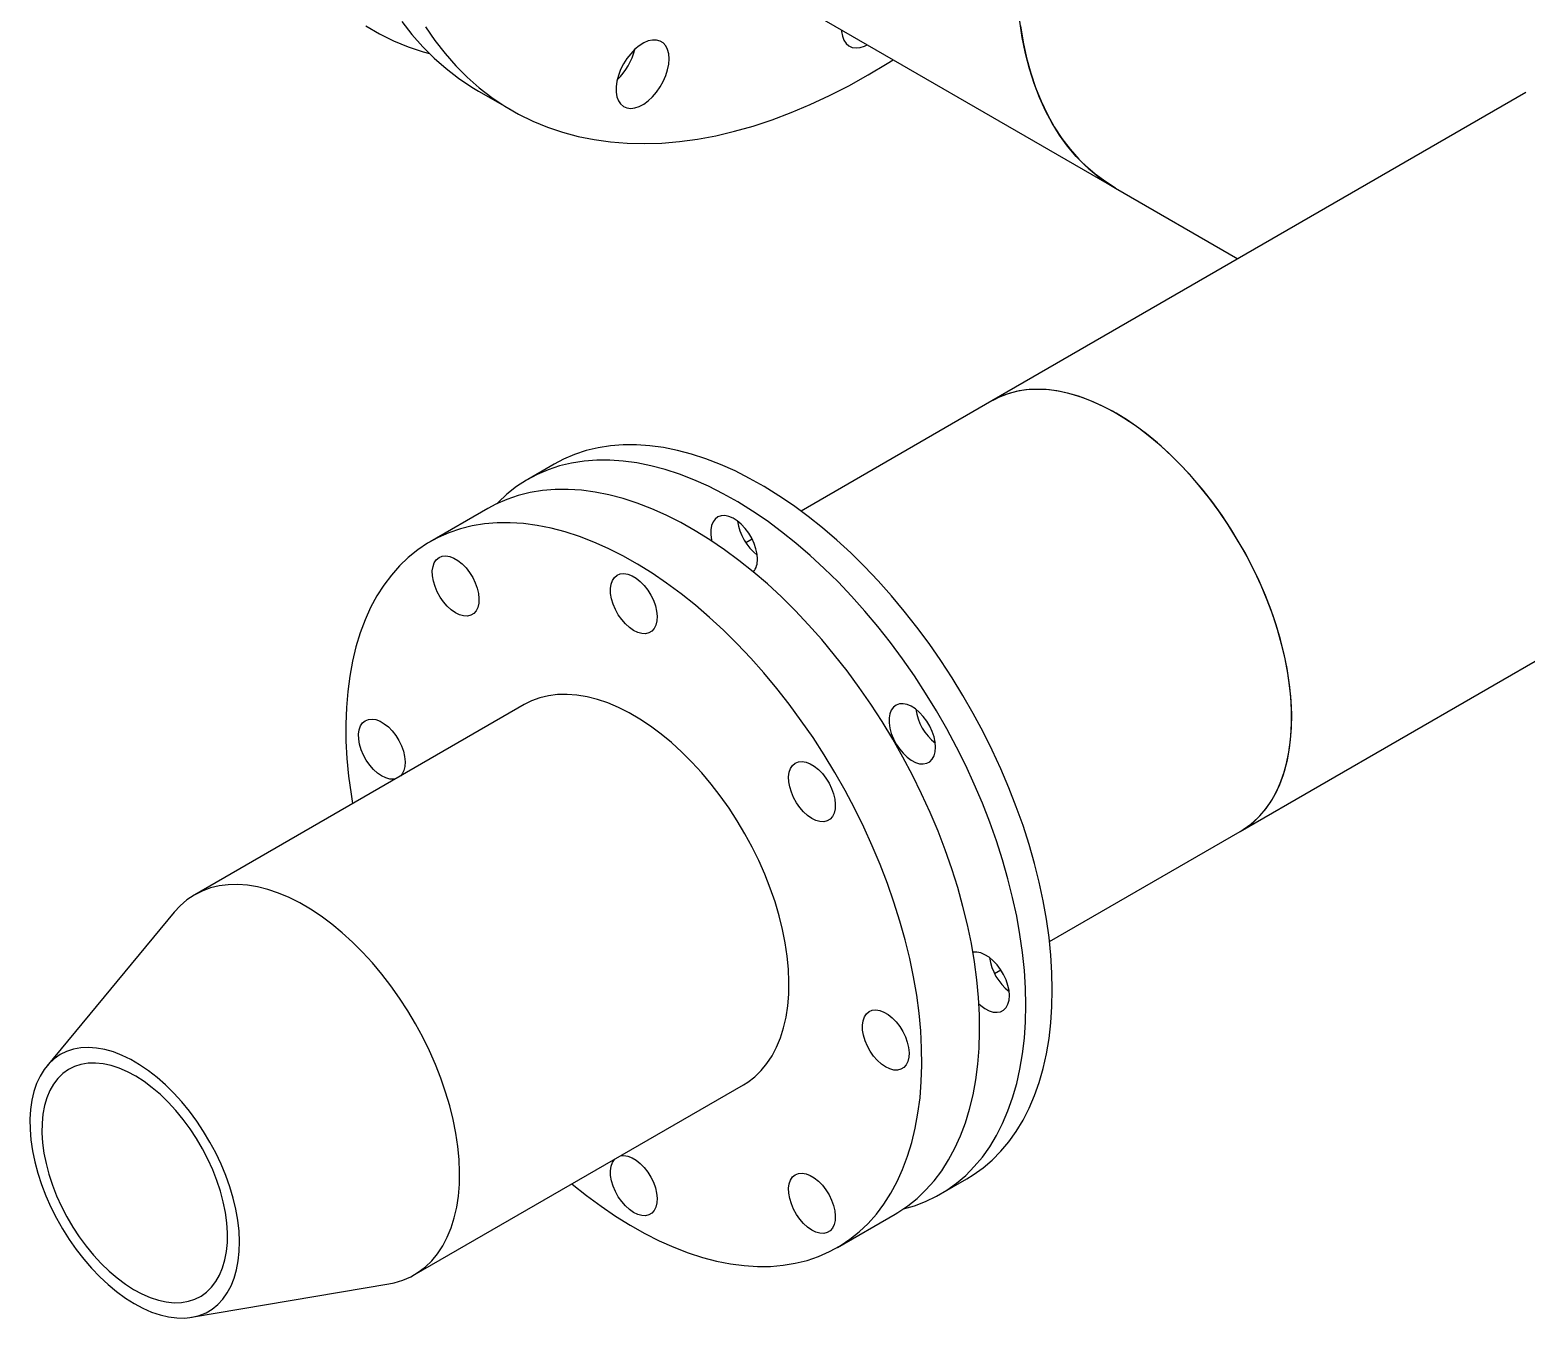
# Model space of a CAD drawing. Header units: inches. Extents: x -375 to 644, y -327 to 278.
# Drawn here: x -237.77 to -217.83, y 96.51 to 113.68 of the extents above; entities that cross this region are included whole.
import ezdxf

# ---------------------------------------------------------------- set-up
doc = ezdxf.new("R2010")
doc.units = ezdxf.units.IN
doc.header["$MEASUREMENT"] = 0

msp = doc.modelspace()

# ---------------------------------------------------------------- linework, layer by layer
at = {"color": 7, "linetype": 'Continuous', "lineweight": 25}
for p, q in [((-230.231, 115.572), (-223.301, 111.572)), ((-231.793, 112.866), (-231.351, 112.611)), ((-217.831, 112.847), (-224.952, 108.736)), ((-223.301, 111.572), (-221.671, 110.63)), ((-224.952, 108.736), (-227.494, 107.268)), ((-230.784, 107.895), (-231.137, 107.691)), ((-231.668, 107.304), (-232.439, 106.859)), ((-221.64, 102.998), (-214.519, 107.109)), ((-228.145, 106.893), (-228.229, 106.844)), ((-231.186, 104.69), (-235.577, 102.155)), ((-224.182, 101.531), (-221.64, 102.998)), ((-235.852, 101.921), (-237.551, 99.869)), ((-224.917, 101.107), (-224.833, 101.155)), ((-232.653, 97.088), (-228.261, 99.623)), ((-225.638, 98.165), (-225.284, 98.369)), ((-227.009, 97.454), (-226.238, 97.899)), ((-235.619, 96.523), (-232.992, 96.968))]:
    msp.add_line(p, q, dxfattribs=at)
at = {"color": 7, "linetype": 'Continuous', "lineweight": 25, "flags": 128}
for points in [[(-223.301, 111.572), (-223.434, 111.655), (-223.572, 111.757), (-223.703, 111.871), (-223.826, 111.996), (-223.941, 112.132), (-224.048, 112.279), (-224.146, 112.437), (-224.235, 112.604), (-224.316, 112.781), (-224.387, 112.968), (-224.449, 113.163), (-224.502, 113.367), (-224.545, 113.579), (-224.579, 113.799), (-224.603, 114.026), (-224.617, 114.259), (-224.622, 114.499), (-224.617, 114.744)], [(-233.298, 113.736), (-233.116, 113.631), (-232.927, 113.538), (-232.732, 113.458), (-232.53, 113.389), (-232.448, 113.366)], [(-232.818, 113.796), (-232.682, 113.622), (-232.538, 113.458), (-232.386, 113.307), (-232.226, 113.166), (-232.059, 113.037), (-231.884, 112.92), (-231.793, 112.866)], [(-232.503, 113.725), (-232.376, 113.541), (-232.24, 113.367), (-232.096, 113.203), (-231.944, 113.051), (-231.784, 112.911), (-231.617, 112.782), (-231.442, 112.665), (-231.26, 112.56), (-231.071, 112.467), (-230.876, 112.386), (-230.674, 112.318), (-230.467, 112.262), (-230.253, 112.219), (-230.035, 112.189), (-229.811, 112.171), (-229.583, 112.166), (-229.35, 112.173), (-229.113, 112.194), (-228.873, 112.227), (-228.629, 112.272), (-228.382, 112.331), (-228.132, 112.401), (-227.881, 112.484), (-227.627, 112.58), (-227.372, 112.687), (-227.116, 112.807), (-226.859, 112.938), (-226.602, 113.081), (-226.345, 113.235), (-226.267, 113.284)], [(-224.571, 113.736), (-224.534, 113.518), (-224.488, 113.308), (-224.433, 113.107), (-224.368, 112.914), (-224.294, 112.73), (-224.211, 112.556), (-224.119, 112.391), (-224.018, 112.236), (-223.909, 112.092), (-223.792, 111.959), (-223.666, 111.837), (-223.533, 111.727), (-223.393, 111.628), (-223.301, 111.572)], [(-229.254, 113.297), (-229.259, 113.363), (-229.274, 113.421), (-229.298, 113.47), (-229.332, 113.508), (-229.374, 113.534), (-229.422, 113.547), (-229.475, 113.547), (-229.533, 113.535), (-229.592, 113.509), (-229.652, 113.471), (-229.711, 113.423), (-229.766, 113.365), (-229.817, 113.299), (-229.862, 113.228), (-229.9, 113.152), (-229.929, 113.075), (-229.949, 112.998), (-229.959, 112.924), (-229.959, 112.854), (-229.949, 112.792), (-229.929, 112.738), (-229.9, 112.695), (-229.862, 112.663), (-229.817, 112.643), (-229.766, 112.636), (-229.711, 112.642), (-229.652, 112.662), (-229.592, 112.693), (-229.533, 112.736), (-229.475, 112.79), (-229.422, 112.852), (-229.374, 112.921), (-229.332, 112.995), (-229.298, 113.072), (-229.274, 113.149), (-229.259, 113.225), (-229.254, 113.297)], [(-226.955, 113.681), (-226.954, 113.659), (-226.944, 113.597), (-226.924, 113.543), (-226.895, 113.5), (-226.857, 113.468), (-226.812, 113.448), (-226.761, 113.441), (-226.705, 113.447), (-226.647, 113.467), (-226.613, 113.483)], [(-221.163, 105.751), (-221.23, 105.947), (-221.305, 106.143), (-221.389, 106.337), (-221.481, 106.529), (-221.581, 106.719), (-221.688, 106.905), (-221.801, 107.087), (-221.921, 107.263), (-222.047, 107.434), (-222.178, 107.598), (-222.313, 107.755), (-222.453, 107.904), (-222.596, 108.044), (-222.742, 108.176), (-222.891, 108.297), (-223.041, 108.409), (-223.192, 108.509), (-223.344, 108.599), (-223.495, 108.677), (-223.646, 108.744), (-223.795, 108.798), (-223.942, 108.84), (-224.087, 108.87), (-224.228, 108.887), (-224.365, 108.891), (-224.498, 108.883), (-224.625, 108.862), (-224.747, 108.828), (-224.863, 108.782), (-224.952, 108.736)], [(-223.296, 108.572), (-223.448, 108.654), (-223.599, 108.724), (-223.748, 108.782), (-223.896, 108.828), (-224.042, 108.862), (-224.184, 108.883), (-224.322, 108.891), (-224.456, 108.887), (-224.586, 108.87), (-224.709, 108.84), (-224.827, 108.798), (-224.939, 108.744), (-224.952, 108.736)], [(-221.64, 102.998), (-221.6, 103.023), (-221.499, 103.095), (-221.406, 103.179), (-221.32, 103.274), (-221.243, 103.38), (-221.174, 103.497), (-221.114, 103.623), (-221.064, 103.759), (-221.023, 103.904), (-220.991, 104.057), (-220.969, 104.218), (-220.957, 104.385), (-220.954, 104.559), (-220.962, 104.738), (-220.979, 104.922), (-221.006, 105.11), (-221.042, 105.301), (-221.088, 105.495), (-221.143, 105.69), (-221.207, 105.885), (-221.28, 106.081), (-221.362, 106.276), (-221.451, 106.469), (-221.549, 106.66), (-221.653, 106.847), (-221.765, 107.03), (-221.883, 107.208), (-222.007, 107.381), (-222.136, 107.547), (-222.27, 107.706), (-222.409, 107.858), (-222.551, 108.001), (-222.696, 108.135), (-222.844, 108.26), (-222.994, 108.375), (-223.145, 108.479), (-223.296, 108.572)], [(-224.145, 100.887), (-224.15, 101.116), (-224.164, 101.349), (-224.189, 101.587), (-224.223, 101.829), (-224.267, 102.074), (-224.32, 102.322), (-224.383, 102.572), (-224.455, 102.824), (-224.536, 103.076), (-224.626, 103.328), (-224.724, 103.58), (-224.831, 103.831), (-224.946, 104.08), (-225.069, 104.326), (-225.199, 104.57), (-225.336, 104.81), (-225.48, 105.045), (-225.631, 105.276), (-225.788, 105.502), (-225.95, 105.721), (-226.118, 105.934), (-226.29, 106.14), (-226.467, 106.338), (-226.648, 106.528), (-226.832, 106.71), (-227.019, 106.882), (-227.209, 107.045), (-227.401, 107.198), (-227.595, 107.341), (-227.79, 107.473), (-227.985, 107.595), (-228.18, 107.705), (-228.375, 107.803), (-228.57, 107.89), (-228.763, 107.964), (-228.954, 108.027), (-229.142, 108.077), (-229.328, 108.114), (-229.511, 108.139), (-229.69, 108.152), (-229.864, 108.151), (-230.034, 108.138), (-230.2, 108.113), (-230.359, 108.074), (-230.513, 108.024), (-230.66, 107.961), (-230.784, 107.895)], [(-224.498, 100.683), (-224.503, 100.911), (-224.518, 101.145), (-224.542, 101.383), (-224.577, 101.625), (-224.62, 101.87), (-224.674, 102.118), (-224.737, 102.368), (-224.808, 102.62), (-224.889, 102.872), (-224.979, 103.124), (-225.078, 103.376), (-225.185, 103.627), (-225.299, 103.876), (-225.422, 104.122), (-225.552, 104.366), (-225.69, 104.606), (-225.834, 104.841), (-225.984, 105.072), (-226.141, 105.298), (-226.303, 105.517), (-226.471, 105.73), (-226.644, 105.936), (-226.82, 106.134), (-227.001, 106.324), (-227.186, 106.505), (-227.373, 106.678), (-227.563, 106.841), (-227.755, 106.994), (-227.948, 107.137), (-228.143, 107.269), (-228.338, 107.391), (-228.534, 107.5), (-228.729, 107.599), (-228.923, 107.686), (-229.116, 107.76), (-229.307, 107.823), (-229.496, 107.873), (-229.682, 107.91), (-229.864, 107.935), (-230.043, 107.948), (-230.218, 107.947), (-230.388, 107.934), (-230.553, 107.909), (-230.713, 107.87), (-230.866, 107.82), (-231.014, 107.756), (-231.155, 107.681), (-231.288, 107.594), (-231.415, 107.495), (-231.534, 107.384), (-231.552, 107.366)], [(-226.238, 97.899), (-226.204, 97.919), (-226.072, 98.008), (-225.947, 98.108), (-225.83, 98.22), (-225.721, 98.343), (-225.62, 98.477), (-225.528, 98.621), (-225.444, 98.776), (-225.37, 98.94), (-225.304, 99.114), (-225.249, 99.297), (-225.202, 99.489), (-225.165, 99.688), (-225.138, 99.895), (-225.121, 100.109), (-225.114, 100.329), (-225.116, 100.555), (-225.129, 100.786), (-225.151, 101.022), (-225.183, 101.262), (-225.224, 101.506), (-225.275, 101.752), (-225.336, 102), (-225.406, 102.25), (-225.485, 102.501), (-225.573, 102.752), (-225.669, 103.003), (-225.774, 103.253), (-225.887, 103.501), (-226.008, 103.747), (-226.137, 103.99), (-226.273, 104.229), (-226.415, 104.464), (-226.565, 104.694), (-226.72, 104.919), (-226.881, 105.138), (-227.047, 105.35), (-227.219, 105.556), (-227.394, 105.754), (-227.574, 105.943), (-227.757, 106.125), (-227.944, 106.297), (-228.133, 106.459), (-228.324, 106.612), (-228.516, 106.754), (-228.71, 106.886), (-228.904, 107.007), (-229.099, 107.116), (-229.293, 107.214), (-229.486, 107.3), (-229.678, 107.374), (-229.868, 107.436), (-230.056, 107.485), (-230.241, 107.522), (-230.422, 107.546), (-230.6, 107.557), (-230.774, 107.556), (-230.943, 107.542), (-231.106, 107.515), (-231.265, 107.476), (-231.417, 107.424), (-231.563, 107.36), (-231.668, 107.304)], [(-230.549, 98.303), (-230.544, 98.299), (-230.353, 98.146), (-230.161, 98.004), (-229.967, 97.872), (-229.773, 97.751), (-229.578, 97.642), (-229.384, 97.544), (-229.191, 97.458), (-228.999, 97.384), (-228.809, 97.322), (-228.621, 97.273), (-228.436, 97.236), (-228.255, 97.212), (-228.077, 97.201), (-227.903, 97.202), (-227.734, 97.216), (-227.571, 97.243), (-227.412, 97.282), (-227.26, 97.334), (-227.114, 97.398), (-226.975, 97.474), (-226.843, 97.563), (-226.718, 97.663), (-226.601, 97.775), (-226.491, 97.898), (-226.391, 98.032), (-226.298, 98.176), (-226.215, 98.331), (-226.141, 98.495), (-226.075, 98.669), (-226.019, 98.852), (-225.973, 99.044), (-225.936, 99.243), (-225.909, 99.45), (-225.892, 99.664), (-225.885, 99.884), (-225.887, 100.11), (-225.899, 100.341), (-225.922, 100.577), (-225.953, 100.817), (-225.995, 101.061), (-226.046, 101.307), (-226.107, 101.555), (-226.177, 101.805), (-226.256, 102.056), (-226.343, 102.307), (-226.44, 102.558), (-226.545, 102.808), (-226.658, 103.056), (-226.779, 103.302), (-226.908, 103.545), (-227.044, 103.784), (-227.186, 104.019), (-227.335, 104.249), (-227.491, 104.474), (-227.652, 104.693), (-227.818, 104.905), (-227.989, 105.111), (-228.165, 105.309), (-228.345, 105.498), (-228.528, 105.68), (-228.714, 105.852), (-228.903, 106.014), (-229.094, 106.167), (-229.287, 106.309), (-229.481, 106.441), (-229.675, 106.562), (-229.87, 106.671), (-230.064, 106.769), (-230.257, 106.855), (-230.449, 106.929), (-230.639, 106.991), (-230.827, 107.04), (-231.012, 107.077), (-231.193, 107.101), (-231.371, 107.112), (-231.545, 107.111), (-231.713, 107.097), (-231.877, 107.07), (-232.035, 107.031), (-232.188, 106.979), (-232.334, 106.915), (-232.473, 106.839), (-232.605, 106.75), (-232.73, 106.65), (-232.847, 106.538), (-232.956, 106.415), (-233.057, 106.281), (-233.149, 106.137), (-233.233, 105.982), (-233.307, 105.818), (-233.372, 105.644), (-233.428, 105.461), (-233.475, 105.269), (-233.511, 105.07), (-233.538, 104.863), (-233.556, 104.649), (-233.563, 104.429), (-233.561, 104.203), (-233.548, 103.972), (-233.526, 103.736), (-233.494, 103.496), (-233.474, 103.369)], [(-228.076, 106.627), (-228.081, 106.694), (-228.096, 106.765), (-228.12, 106.837), (-228.153, 106.908), (-228.193, 106.976), (-228.24, 107.038), (-228.291, 107.093), (-228.346, 107.139), (-228.401, 107.174), (-228.457, 107.197), (-228.51, 107.208), (-228.559, 107.205), (-228.602, 107.19), (-228.639, 107.163), (-228.668, 107.124), (-228.687, 107.075), (-228.697, 107.018), (-228.697, 106.953), (-228.687, 106.884), (-228.684, 106.869)], [(-231.811, 106.242), (-231.795, 106.171), (-231.788, 106.103), (-231.791, 106.04), (-231.804, 105.985), (-231.827, 105.939), (-231.858, 105.904), (-231.897, 105.88), (-231.942, 105.869), (-231.993, 105.871), (-232.047, 105.886), (-232.102, 105.913), (-232.158, 105.951), (-232.211, 106), (-232.261, 106.058), (-232.306, 106.122), (-232.344, 106.191), (-232.374, 106.263), (-232.396, 106.334), (-232.408, 106.404), (-232.41, 106.47), (-232.401, 106.529), (-232.384, 106.579), (-232.357, 106.62), (-232.321, 106.65), (-232.279, 106.667), (-232.231, 106.672), (-232.178, 106.663), (-232.123, 106.642), (-232.068, 106.609), (-232.013, 106.566), (-231.961, 106.512), (-231.913, 106.451), (-231.872, 106.384), (-231.837, 106.314), (-231.811, 106.242)], [(-229.436, 106.007), (-229.42, 105.936), (-229.413, 105.868), (-229.416, 105.805), (-229.429, 105.75), (-229.452, 105.704), (-229.483, 105.669), (-229.522, 105.645), (-229.567, 105.634), (-229.618, 105.636), (-229.672, 105.651), (-229.727, 105.678), (-229.783, 105.716), (-229.836, 105.765), (-229.886, 105.823), (-229.931, 105.887), (-229.969, 105.956), (-229.999, 106.028), (-230.021, 106.099), (-230.033, 106.169), (-230.035, 106.235), (-230.026, 106.294), (-230.009, 106.344), (-229.982, 106.385), (-229.946, 106.415), (-229.904, 106.432), (-229.856, 106.437), (-229.803, 106.428), (-229.748, 106.407), (-229.693, 106.374), (-229.638, 106.331), (-229.586, 106.277), (-229.538, 106.216), (-229.497, 106.149), (-229.462, 106.079), (-229.436, 106.007)], [(-221.64, 102.998), (-221.568, 103.044), (-221.469, 103.12), (-221.378, 103.208), (-221.295, 103.306), (-221.22, 103.416), (-221.154, 103.536), (-221.098, 103.665), (-221.05, 103.804), (-221.012, 103.952), (-220.983, 104.107), (-220.964, 104.27), (-220.955, 104.439), (-220.955, 104.615), (-220.966, 104.796), (-220.986, 104.981), (-221.016, 105.17), (-221.056, 105.362), (-221.104, 105.556), (-221.163, 105.751)], [(-228.261, 99.623), (-228.206, 99.658), (-228.112, 99.729), (-228.027, 99.812), (-227.949, 99.905), (-227.88, 100.01), (-227.82, 100.124), (-227.769, 100.249), (-227.727, 100.382), (-227.694, 100.524), (-227.672, 100.674), (-227.659, 100.83), (-227.656, 100.994), (-227.663, 101.162), (-227.679, 101.335), (-227.705, 101.513), (-227.741, 101.693), (-227.787, 101.876), (-227.841, 102.059), (-227.905, 102.244), (-227.977, 102.428), (-228.058, 102.61), (-228.147, 102.791), (-228.243, 102.968), (-228.346, 103.142), (-228.455, 103.311), (-228.571, 103.474), (-228.692, 103.631), (-228.818, 103.781), (-228.949, 103.924), (-229.083, 104.057), (-229.22, 104.182), (-229.36, 104.297), (-229.501, 104.402), (-229.644, 104.497), (-229.786, 104.58), (-229.929, 104.651), (-230.07, 104.711), (-230.21, 104.759), (-230.348, 104.794), (-230.482, 104.816), (-230.613, 104.826), (-230.74, 104.823), (-230.862, 104.808), (-230.978, 104.78), (-231.089, 104.739), (-231.186, 104.69)], [(-225.701, 104.12), (-225.706, 104.187), (-225.721, 104.258), (-225.745, 104.33), (-225.778, 104.401), (-225.818, 104.469), (-225.865, 104.531), (-225.916, 104.586), (-225.971, 104.632), (-226.026, 104.667), (-226.082, 104.69), (-226.135, 104.701), (-226.184, 104.698), (-226.227, 104.683), (-226.264, 104.656), (-226.293, 104.617), (-226.312, 104.568), (-226.322, 104.511), (-226.322, 104.446), (-226.312, 104.377), (-226.293, 104.306), (-226.264, 104.234), (-226.227, 104.164), (-226.184, 104.099), (-226.135, 104.04), (-226.082, 103.989), (-226.026, 103.949), (-225.971, 103.919), (-225.916, 103.902), (-225.865, 103.898), (-225.818, 103.907), (-225.778, 103.928), (-225.745, 103.961), (-225.721, 104.005), (-225.706, 104.059), (-225.701, 104.12)], [(-232.904, 103.698), (-232.926, 103.695), (-232.977, 103.697), (-233.031, 103.711), (-233.086, 103.738), (-233.142, 103.777), (-233.195, 103.826), (-233.245, 103.883), (-233.29, 103.947), (-233.328, 104.016), (-233.358, 104.088), (-233.38, 104.16), (-233.391, 104.23), (-233.393, 104.295), (-233.385, 104.354), (-233.367, 104.405), (-233.34, 104.446), (-233.305, 104.475), (-233.263, 104.492), (-233.214, 104.497), (-233.162, 104.489), (-233.107, 104.468), (-233.051, 104.435), (-232.996, 104.391), (-232.944, 104.338), (-232.897, 104.277), (-232.855, 104.21), (-232.821, 104.139), (-232.795, 104.067), (-232.795, 104.067)], [(-232.795, 104.067), (-232.779, 103.996), (-232.772, 103.928), (-232.775, 103.866), (-232.788, 103.81), (-232.81, 103.765), (-232.828, 103.742)], [(-227.061, 103.5), (-227.045, 103.428), (-227.038, 103.361), (-227.041, 103.298), (-227.054, 103.243), (-227.077, 103.197), (-227.108, 103.162), (-227.147, 103.138), (-227.192, 103.127), (-227.243, 103.129), (-227.297, 103.144), (-227.352, 103.171), (-227.408, 103.209), (-227.461, 103.258), (-227.511, 103.316), (-227.556, 103.38), (-227.594, 103.449), (-227.624, 103.52), (-227.646, 103.592), (-227.658, 103.662), (-227.66, 103.728), (-227.651, 103.787), (-227.634, 103.837), (-227.607, 103.878), (-227.571, 103.908), (-227.529, 103.925), (-227.481, 103.93), (-227.428, 103.921), (-227.373, 103.9), (-227.318, 103.867), (-227.263, 103.824), (-227.211, 103.77), (-227.163, 103.709), (-227.122, 103.642), (-227.087, 103.572), (-227.061, 103.5)], [(-232.992, 96.968), (-232.918, 96.983), (-232.805, 97.017), (-232.697, 97.064), (-232.597, 97.123), (-232.503, 97.194), (-232.418, 97.277), (-232.34, 97.37), (-232.271, 97.475), (-232.211, 97.59), (-232.16, 97.714), (-232.118, 97.847), (-232.085, 97.989), (-232.063, 98.139), (-232.05, 98.296), (-232.047, 98.459), (-232.054, 98.627), (-232.07, 98.801), (-232.096, 98.978), (-232.132, 99.158), (-232.178, 99.341), (-232.233, 99.525), (-232.296, 99.709), (-232.368, 99.893), (-232.449, 100.075), (-232.538, 100.256), (-232.634, 100.433), (-232.737, 100.607), (-232.846, 100.776), (-232.962, 100.939), (-233.083, 101.096), (-233.209, 101.246), (-233.34, 101.389), (-233.474, 101.523), (-233.611, 101.647), (-233.751, 101.763), (-233.892, 101.868), (-234.035, 101.962), (-234.177, 102.045), (-234.32, 102.117), (-234.461, 102.176), (-234.601, 102.224), (-234.739, 102.259), (-234.873, 102.281), (-235.004, 102.291), (-235.131, 102.289), (-235.253, 102.273), (-235.369, 102.245), (-235.48, 102.204), (-235.584, 102.151), (-235.681, 102.086), (-235.77, 102.009), (-235.852, 101.921)], [(-224.717, 100.81), (-224.722, 100.877), (-224.737, 100.947), (-224.761, 101.019), (-224.794, 101.09), (-224.835, 101.158), (-224.881, 101.22), (-224.932, 101.275), (-224.987, 101.321), (-225.043, 101.356), (-225.098, 101.379), (-225.151, 101.39), (-225.2, 101.388), (-225.203, 101.387)], [(-225.284, 98.369), (-225.199, 98.421), (-225.069, 98.515), (-224.946, 98.619), (-224.831, 98.736), (-224.724, 98.863), (-224.626, 99.001), (-224.536, 99.15), (-224.455, 99.309), (-224.383, 99.477), (-224.32, 99.654), (-224.267, 99.841), (-224.223, 100.035), (-224.189, 100.238), (-224.164, 100.448), (-224.15, 100.664), (-224.145, 100.887)], [(-225.123, 100.701), (-225.098, 100.679), (-225.043, 100.638), (-224.987, 100.609), (-224.932, 100.592), (-224.881, 100.588), (-224.835, 100.596), (-224.794, 100.617), (-224.761, 100.651), (-224.737, 100.695), (-224.722, 100.748), (-224.717, 100.81)], [(-226.078, 100.189), (-226.061, 100.118), (-226.054, 100.05), (-226.057, 99.988), (-226.07, 99.933), (-226.093, 99.887), (-226.124, 99.851), (-226.163, 99.828), (-226.209, 99.817), (-226.259, 99.819), (-226.313, 99.833), (-226.369, 99.86), (-226.424, 99.899), (-226.478, 99.948), (-226.528, 100.005), (-226.572, 100.069), (-226.611, 100.138), (-226.641, 100.21), (-226.662, 100.282), (-226.674, 100.352), (-226.676, 100.417), (-226.668, 100.476), (-226.65, 100.527), (-226.623, 100.568), (-226.588, 100.597), (-226.545, 100.615), (-226.497, 100.619), (-226.445, 100.611), (-226.39, 100.59), (-226.334, 100.557), (-226.279, 100.513), (-226.227, 100.46), (-226.179, 100.399), (-226.138, 100.332), (-226.104, 100.261), (-226.078, 100.189)], [(-226.127, 97.969), (-225.984, 98.01), (-225.834, 98.067), (-225.69, 98.136), (-225.552, 98.217), (-225.422, 98.31), (-225.299, 98.415), (-225.185, 98.532), (-225.078, 98.659), (-224.979, 98.797), (-224.889, 98.946), (-224.808, 99.104), (-224.737, 99.273), (-224.674, 99.45), (-224.62, 99.637), (-224.577, 99.831), (-224.542, 100.034), (-224.518, 100.244), (-224.503, 100.46), (-224.498, 100.683)], [(-237.668, 98.443), (-237.619, 98.292), (-237.561, 98.141), (-237.495, 97.992), (-237.421, 97.844), (-237.339, 97.7), (-237.251, 97.561), (-237.157, 97.426), (-237.057, 97.298), (-236.953, 97.177), (-236.844, 97.064), (-236.732, 96.959), (-236.618, 96.865), (-236.502, 96.78), (-236.385, 96.706), (-236.268, 96.644), (-236.152, 96.593), (-236.037, 96.554), (-235.925, 96.528), (-235.816, 96.514), (-235.711, 96.513), (-235.611, 96.524), (-235.516, 96.548), (-235.427, 96.584), (-235.344, 96.633), (-235.269, 96.693), (-235.202, 96.765), (-235.143, 96.848), (-235.093, 96.941), (-235.051, 97.043), (-235.019, 97.154), (-234.997, 97.274), (-234.984, 97.401), (-234.981, 97.534), (-234.987, 97.673), (-235.004, 97.816), (-235.03, 97.963), (-235.066, 98.112), (-235.11, 98.263), (-235.164, 98.414), (-235.226, 98.565), (-235.296, 98.713), (-235.374, 98.859), (-235.459, 99.001), (-235.551, 99.138), (-235.648, 99.27), (-235.75, 99.394), (-235.857, 99.511), (-235.967, 99.62), (-236.08, 99.72), (-236.195, 99.81), (-236.312, 99.889), (-236.429, 99.957), (-236.545, 100.014), (-236.661, 100.059), (-236.774, 100.091), (-236.885, 100.112), (-236.992, 100.119), (-237.095, 100.114), (-237.193, 100.096), (-237.285, 100.066), (-237.371, 100.024), (-237.449, 99.969), (-237.521, 99.903), (-237.584, 99.826), (-237.639, 99.738), (-237.685, 99.64), (-237.721, 99.533), (-237.749, 99.417), (-237.766, 99.294), (-237.774, 99.164), (-237.772, 99.028), (-237.761, 98.887), (-237.74, 98.741), (-237.709, 98.593), (-237.668, 98.443)], [(-237.521, 98.429), (-237.474, 98.285), (-237.418, 98.142), (-237.354, 98.001), (-237.282, 97.861), (-237.202, 97.726), (-237.116, 97.595), (-237.024, 97.47), (-236.927, 97.352), (-236.825, 97.242), (-236.72, 97.14), (-236.612, 97.048), (-236.502, 96.966), (-236.392, 96.895), (-236.281, 96.835), (-236.17, 96.787), (-236.062, 96.751), (-235.956, 96.729), (-235.853, 96.718), (-235.755, 96.721), (-235.662, 96.737), (-235.574, 96.765), (-235.493, 96.806), (-235.419, 96.859), (-235.353, 96.923), (-235.295, 96.999), (-235.245, 97.085), (-235.205, 97.182), (-235.174, 97.287), (-235.153, 97.401), (-235.142, 97.522), (-235.141, 97.65), (-235.15, 97.782), (-235.168, 97.92), (-235.197, 98.06), (-235.234, 98.202), (-235.281, 98.346), (-235.337, 98.489), (-235.402, 98.63), (-235.474, 98.769), (-235.553, 98.905), (-235.639, 99.036), (-235.731, 99.161), (-235.828, 99.279), (-235.93, 99.389), (-236.035, 99.491), (-236.143, 99.583), (-236.253, 99.665), (-236.364, 99.736), (-236.475, 99.796), (-236.585, 99.844), (-236.693, 99.879), (-236.799, 99.902), (-236.902, 99.912), (-237, 99.91), (-237.094, 99.894), (-237.181, 99.866), (-237.262, 99.825), (-237.336, 99.772), (-237.403, 99.708), (-237.461, 99.632), (-237.51, 99.545), (-237.55, 99.449), (-237.581, 99.344), (-237.602, 99.23), (-237.613, 99.109), (-237.614, 98.981), (-237.606, 98.848), (-237.587, 98.711), (-237.559, 98.571), (-237.521, 98.429)], [(-229.436, 98.25), (-229.42, 98.178), (-229.413, 98.111), (-229.416, 98.048), (-229.429, 97.993), (-229.452, 97.947), (-229.483, 97.912), (-229.522, 97.888), (-229.567, 97.877), (-229.618, 97.879), (-229.672, 97.894), (-229.727, 97.921), (-229.783, 97.959), (-229.836, 98.008), (-229.886, 98.065), (-229.931, 98.13), (-229.969, 98.199), (-229.999, 98.27), (-230.021, 98.342), (-230.033, 98.412), (-230.035, 98.477), (-230.026, 98.536), (-230.009, 98.587), (-229.982, 98.628), (-229.977, 98.633)], [(-229.905, 98.675), (-229.904, 98.675), (-229.856, 98.679), (-229.803, 98.671), (-229.748, 98.65), (-229.693, 98.617), (-229.638, 98.573), (-229.586, 98.52), (-229.538, 98.459), (-229.497, 98.392), (-229.462, 98.322), (-229.436, 98.25)], [(-227.061, 98.014), (-227.045, 97.943), (-227.038, 97.875), (-227.041, 97.813), (-227.054, 97.758), (-227.077, 97.712), (-227.108, 97.677), (-227.147, 97.653), (-227.192, 97.642), (-227.243, 97.644), (-227.297, 97.659), (-227.352, 97.686), (-227.408, 97.724), (-227.461, 97.773), (-227.511, 97.83), (-227.556, 97.895), (-227.594, 97.964), (-227.624, 98.035), (-227.646, 98.107), (-227.658, 98.177), (-227.66, 98.242), (-227.651, 98.301), (-227.634, 98.352), (-227.607, 98.393), (-227.571, 98.423), (-227.529, 98.44), (-227.481, 98.444), (-227.428, 98.436), (-227.373, 98.415), (-227.318, 98.382), (-227.263, 98.338), (-227.211, 98.285), (-227.163, 98.224), (-227.122, 98.157), (-227.087, 98.086), (-227.061, 98.014)]]:
    msp.add_lwpolyline(points, dxfattribs=at)
at = {"color": 7, "linetype": 'Continuous', "lineweight": 25}
for centre, radius, start, end in [((-230.509, 113.613), 0.82, 313.4361, 346.5693), ((-227.646, 107.234), 0.702, 188.0887, 231.9059), ((-228.323, 106.611), 0.247, 321.448, 3.7917), ((-225.271, 104.727), 0.702, 188.0887, 231.9059), ((-224.288, 101.417), 0.702, 188.0887, 231.9059)]:
    msp.add_arc(centre, radius, start, end, dxfattribs=at)

doc.saveas('drawing.dxf')
